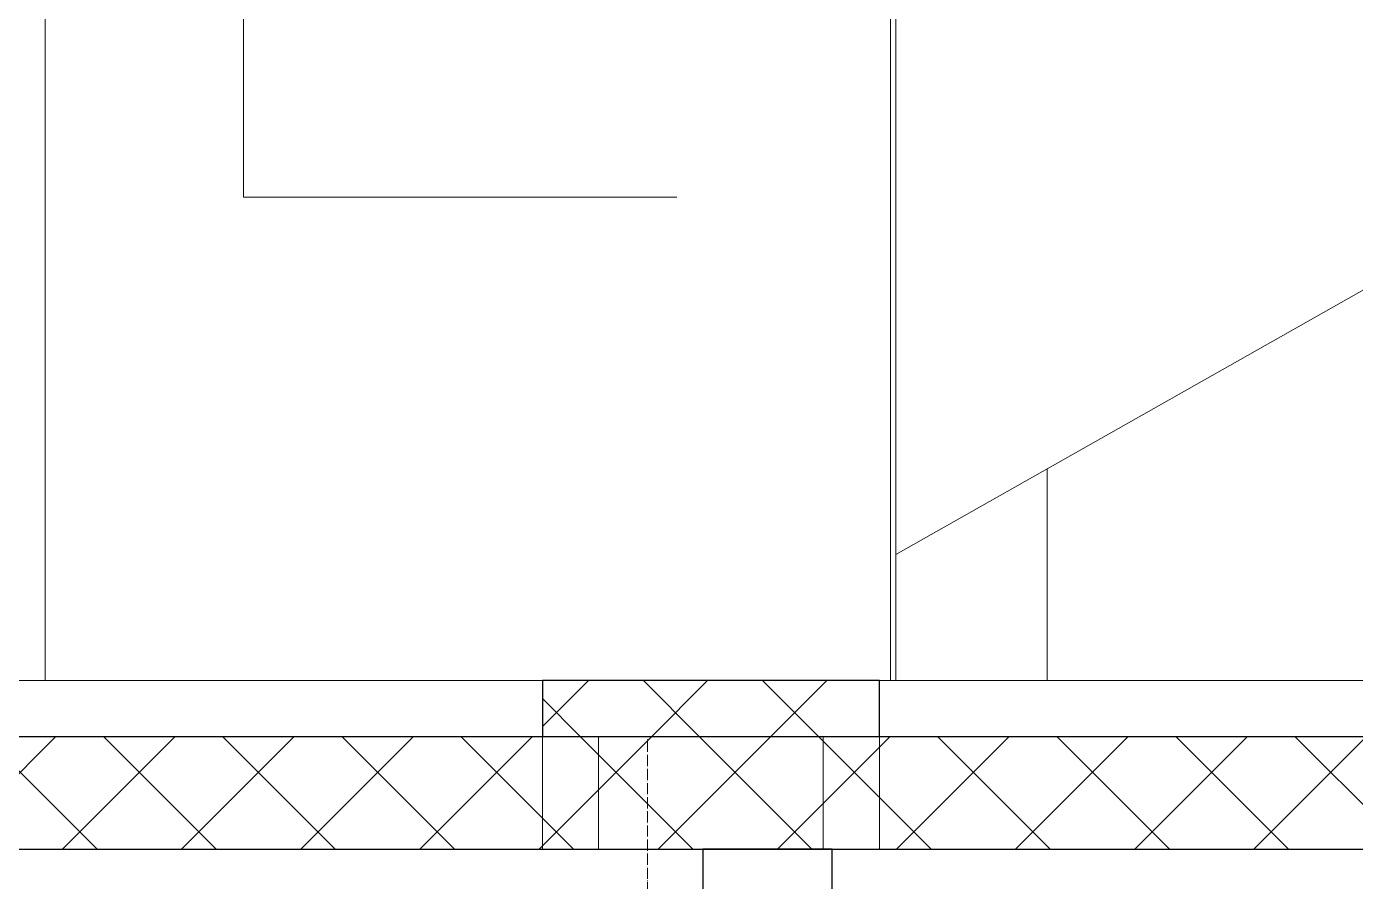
# Model space of a CAD drawing. Header units: millimetres. Extents: x -3929 to 624051, y 52832 to 514950.
# Drawn here: x 490920 to 493286, y 128488 to 130010 of the extents above; entities that cross this region are included whole.
import ezdxf

# ---------------------------------------------------------------- set-up
doc = ezdxf.new("R2010")
doc.units = ezdxf.units.MM
doc.linetypes.add('ADSK_Линия сетки', pattern=[25, 20, -2.5, 0, -2.5])
for name, color, linetype, lineweight in [('Каркас', 7, 'Continuous', 18), ('Крыша', 7, 'Continuous', 9), ('Оси', 253, 'Continuous', 9), ('Перекрытие', 7, 'Continuous', 18), ('Стены внутренние', 7, 'Continuous', 18), ('Стены наружные', 7, 'Continuous', 18), ('Стены отделка', 7, 'Continuous', 30), ('ШТРИХОВКА', 252, 'Continuous', 15)]:
    doc.layers.add(name, color=color, linetype=linetype, lineweight=lineweight)
pattern_1 = [(45, (492818.01, 121045.93), (-106.066, 106.066), []), (135, (492818.01, 121045.93), (-106.066, -106.066), [])]

msp = doc.modelspace()

# ---------------------------------------------------------------- hatches: boundary and pattern name
at = {"layer": 'ШТРИХОВКА'}
h = msp.add_hatch(dxfattribs=at)
h.set_pattern_fill('FP_15', color=252, style=0, pattern_type=2)
h.set_pattern_definition(pattern_1)
h.paths.add_polyline_path([(492313.27, 128745.933), (492438.635, 128745.933), (492438.635, 128845.933), (491838.635, 128845.933), (491838.635, 128745.933), (492305.043, 128745.933)])
h = msp.add_hatch(dxfattribs=at)
h.set_pattern_fill('FP_15', color=252, style=0, pattern_type=2)
h.set_pattern_definition(pattern_1)
h.paths.add_polyline_path([(492092.813, 128545.933), (496385.649, 128545.933), (496385.649, 128745.933), (486169.164, 128745.933), (486129.344, 128726.409), (486129.344, 128545.933), (492017.351, 128545.933)])

# ---------------------------------------------------------------- linework, layer by layer
at = {"layer": 'Каркас', "lineweight": 30}
for p, q in [((492354.351, 128545.933), (492124.351, 128545.933)), ((492124.351, 128545.933), (492124.351, 128085.933)), ((492354.351, 128085.933), (492354.351, 128545.933))]:
    msp.add_line(p, q, dxfattribs=at)
at = {"layer": 'Крыша'}
msp.add_line((494076.922, 129980.404), (492468.073, 129070.161), dxfattribs=at)
at = {"layer": 'Оси', "linetype": 'ADSK_Линия сетки'}
msp.add_line((492026.112, 107157.883), (492026.112, 128741.962), dxfattribs=at)
at = {"layer": 'Перекрытие'}
for p, q in [((486373.122, 128845.933), (491838.635, 128845.933)), ((492438.635, 128845.933), (496393.113, 128845.933))]:
    msp.add_line(p, q, dxfattribs=at)
at = {"layer": 'Перекрытие', "lineweight": 30}
for p, q in [((492438.635, 128845.933), (491838.635, 128845.933)), ((491838.635, 128845.933), (491838.635, 128745.933)), ((492438.635, 128745.933), (492438.635, 128845.933)), ((496385.649, 128745.933), (486169.164, 128745.933)), ((486129.344, 128545.933), (496385.649, 128545.933))]:
    msp.add_line(p, q, dxfattribs=at)
at = {"layer": 'Стены внутренние'}
for p, q in [((490953.453, 128845.933), (490953.453, 131091.645)), ((492458.226, 130585.933), (492458.226, 128845.933)), ((492468.073, 130585.933), (492468.073, 128845.933)), ((492737.315, 128845.933), (492737.315, 129222.491))]:
    msp.add_line(p, q, dxfattribs=at)
at = {"layer": 'Стены наружные'}
for q in [(491306.554, 131264.768), (492078.226, 129705.933)]:
    msp.add_line((491306.554, 129705.933), q, dxfattribs=at)
at = {"layer": 'Стены отделка', "lineweight": 9}
for p, q in [((491838.635, 128745.933), (491838.635, 128545.933)), ((491938.635, 128545.933), (491938.635, 128745.933)), ((492338.635, 128745.933), (492338.635, 128545.933)), ((492438.635, 128545.933), (492438.635, 128745.933))]:
    msp.add_line(p, q, dxfattribs=at)

doc.saveas('drawing.dxf')
